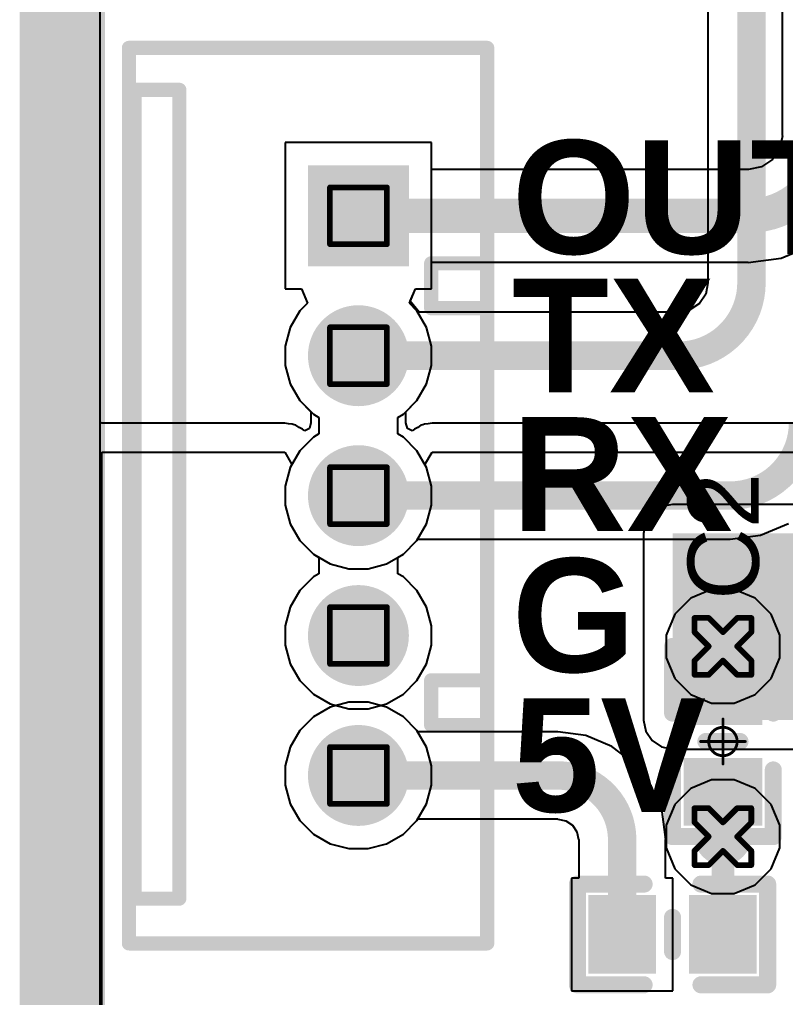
# Model space of a CAD drawing. Header units: inches. Extents: x -0.5 to 14, y -0.2 to 4.7.
# Drawn here: x -0.1492 to 0.1201, y 0.108 to 0.4519 of the extents above; entities that cross this region are included whole.
import ezdxf

# ---------------------------------------------------------------- set-up
doc = ezdxf.new("R2010")
doc.units = ezdxf.units.IN
doc.header["$MEASUREMENT"] = 0
for name, color, linetype in [('Board_outline', 56, 'Continuous'), ('Bottom Layer', 5, 'Continuous'), ('Bottom Overlay', 54, 'Continuous'), ('Bottom Solder', 6, 'Continuous'), ('Drill Drawing', 1, 'Continuous'), ('GND', 16, 'Continuous'), ('Keep-Out Layer', 6, 'Continuous'), ('Mechanical 15', 56, 'Continuous'), ('Multi-Layer', 9, 'Continuous'), ('Pad Holes', 156, 'Continuous'), ('POWER', 76, 'Continuous'), ('Top Layer', 1, 'Continuous'), ('Top Overlay', 2, 'Continuous'), ('Top Paste', 8, 'Continuous'), ('Top Solder', 216, 'Continuous'), ('Via Holes', 16, 'Continuous')]:
    doc.layers.add(name, color=color, linetype=linetype)
doc.styles.add('Arial', font='', dxfattribs={"height": 0.2})
doc.styles.add('Arial_Bold', font='', dxfattribs={"height": 0.2})
doc.styles.get('Arial').set_extended_font_data('Arial')
doc.styles.get('Arial_Bold').set_extended_font_data('Arial', bold=True)

# ---------------------------------------------------------------- blocks, each defined once
blk = doc.blocks.new('ZX_MX1_25_5PZZ_1')
at = {"layer": 'Bottom Layer'}
blk.add_hatch(color=5, dxfattribs=at).paths.add_polyline_path([(-0.11417, 0.01575), (-0.08267, 0.01575), (-0.08267, -0.01575), (-0.11417, -0.01575)])
h = blk.add_hatch(color=5, dxfattribs=at)
edge = h.paths.add_edge_path()
edge.add_arc((-0.04921, 0), 0.01575, 0, 360)
h = blk.add_hatch(color=5, dxfattribs=at)
edge = h.paths.add_edge_path()
edge.add_arc((0.00001, 0), 0.01575, 0, 360)
h = blk.add_hatch(color=5, dxfattribs=at)
edge = h.paths.add_edge_path()
edge.add_arc((0.04921, 0), 0.01575, 0, 360)
h = blk.add_hatch(color=5, dxfattribs=at)
edge = h.paths.add_edge_path()
edge.add_arc((0.09842, 0), 0.01575, 0, 360)
at = {"layer": 'Bottom Solder'}
blk.add_hatch(color=6, dxfattribs=at).paths.add_polyline_path([(-0.11617, 0.01775), (-0.08067, 0.01775), (-0.08067, -0.01775), (-0.11617, -0.01775)])
h = blk.add_hatch(color=6, dxfattribs=at)
edge = h.paths.add_edge_path()
edge.add_arc((-0.04921, 0), 0.01775, 0, 360)
h = blk.add_hatch(color=6, dxfattribs=at)
edge = h.paths.add_edge_path()
edge.add_arc((0.00001, 0), 0.01775, 0, 360)
h = blk.add_hatch(color=6, dxfattribs=at)
edge = h.paths.add_edge_path()
edge.add_arc((0.04921, 0), 0.01775, 0, 360)
h = blk.add_hatch(color=6, dxfattribs=at)
edge = h.paths.add_edge_path()
edge.add_arc((0.09842, 0), 0.01775, 0, 360)
at = {"layer": 'GND'}
blk.add_hatch(color=16, dxfattribs=at).paths.add_polyline_path([(-0.11417, 0.01575), (-0.08267, 0.01575), (-0.08267, -0.01575), (-0.11417, -0.01575)])
h = blk.add_hatch(color=16, dxfattribs=at)
edge = h.paths.add_edge_path()
edge.add_arc((-0.04921, 0), 0.01575, 0, 360)
h = blk.add_hatch(color=16, dxfattribs=at)
edge = h.paths.add_edge_path()
edge.add_arc((0.00001, 0), 0.01575, 0, 360)
h = blk.add_hatch(color=16, dxfattribs=at)
edge = h.paths.add_edge_path()
edge.add_arc((0.04921, 0), 0.01575, 0, 360)
h = blk.add_hatch(color=16, dxfattribs=at)
edge = h.paths.add_edge_path()
edge.add_arc((0.09842, 0), 0.01575, 0, 360)
at = {"layer": 'Multi-Layer'}
blk.add_hatch(color=9, dxfattribs=at).paths.add_polyline_path([(-0.11417, 0.01575), (-0.08267, 0.01575), (-0.08267, -0.01575), (-0.11417, -0.01575)])
h = blk.add_hatch(color=9, dxfattribs=at)
edge = h.paths.add_edge_path()
edge.add_arc((-0.04921, 0), 0.01575, 0, 360)
h = blk.add_hatch(color=9, dxfattribs=at)
edge = h.paths.add_edge_path()
edge.add_arc((0.00001, 0), 0.01575, 0, 360)
h = blk.add_hatch(color=9, dxfattribs=at)
edge = h.paths.add_edge_path()
edge.add_arc((0.04921, 0), 0.01575, 0, 360)
h = blk.add_hatch(color=9, dxfattribs=at)
edge = h.paths.add_edge_path()
edge.add_arc((0.09842, 0), 0.01575, 0, 360)
at = {"layer": 'Pad Holes'}
h = blk.add_hatch(color=7, dxfattribs=at)
edge = h.paths.add_edge_path()
edge.add_arc((-0.09842, 0), 0.00984, 0, 360)
h = blk.add_hatch(color=7, dxfattribs=at)
edge = h.paths.add_edge_path()
edge.add_arc((-0.04921, 0), 0.00984, 0, 360)
h = blk.add_hatch(color=7, dxfattribs=at)
edge = h.paths.add_edge_path()
edge.add_arc((0.00001, 0), 0.00984, 0, 360)
h = blk.add_hatch(color=7, dxfattribs=at)
edge = h.paths.add_edge_path()
edge.add_arc((0.04921, 0), 0.00984, 0, 360)
h = blk.add_hatch(color=7, dxfattribs=at)
edge = h.paths.add_edge_path()
edge.add_arc((0.09842, 0), 0.00984, 0, 360)
at = {"layer": 'POWER'}
blk.add_hatch(color=76, dxfattribs=at).paths.add_polyline_path([(-0.11417, 0.01575), (-0.08267, 0.01575), (-0.08267, -0.01575), (-0.11417, -0.01575)])
h = blk.add_hatch(color=76, dxfattribs=at)
edge = h.paths.add_edge_path()
edge.add_arc((-0.04921, 0), 0.01575, 0, 360)
h = blk.add_hatch(color=76, dxfattribs=at)
edge = h.paths.add_edge_path()
edge.add_arc((0.00001, 0), 0.01575, 0, 360)
h = blk.add_hatch(color=76, dxfattribs=at)
edge = h.paths.add_edge_path()
edge.add_arc((0.04921, 0), 0.01575, 0, 360)
h = blk.add_hatch(color=76, dxfattribs=at)
edge = h.paths.add_edge_path()
edge.add_arc((0.09842, 0), 0.01575, 0, 360)
at = {"layer": 'Top Layer'}
blk.add_hatch(color=1, dxfattribs=at).paths.add_polyline_path([(-0.11417, 0.01575), (-0.08267, 0.01575), (-0.08267, -0.01575), (-0.11417, -0.01575)])
h = blk.add_hatch(color=1, dxfattribs=at)
edge = h.paths.add_edge_path()
edge.add_arc((-0.04921, 0), 0.01575, 0, 360)
h = blk.add_hatch(color=1, dxfattribs=at)
edge = h.paths.add_edge_path()
edge.add_arc((0.00001, 0), 0.01575, 0, 360)
h = blk.add_hatch(color=1, dxfattribs=at)
edge = h.paths.add_edge_path()
edge.add_arc((0.04921, 0), 0.01575, 0, 360)
h = blk.add_hatch(color=1, dxfattribs=at)
edge = h.paths.add_edge_path()
edge.add_arc((0.09842, 0), 0.01575, 0, 360)
at = {"layer": 'Top Solder'}
blk.add_hatch(color=216, dxfattribs=at).paths.add_polyline_path([(-0.11617, 0.01775), (-0.08067, 0.01775), (-0.08067, -0.01775), (-0.11617, -0.01775)])
h = blk.add_hatch(color=216, dxfattribs=at)
edge = h.paths.add_edge_path()
edge.add_arc((-0.04921, 0), 0.01775, 0, 360)
h = blk.add_hatch(color=216, dxfattribs=at)
edge = h.paths.add_edge_path()
edge.add_arc((0.00001, 0), 0.01775, 0, 360)
h = blk.add_hatch(color=216, dxfattribs=at)
edge = h.paths.add_edge_path()
edge.add_arc((0.04921, 0), 0.01775, 0, 360)
h = blk.add_hatch(color=216, dxfattribs=at)
edge = h.paths.add_edge_path()
edge.add_arc((0.09842, 0), 0.01775, 0, 360)
at = {"layer": 'Top Overlay', "const_width": 0.005}
for points in [[(-0.15747, -0.0807), (-0.15747, 0.04528)], [(0.15749, 0.04528), (-0.15747, 0.04528)], [(-0.08169, 0.02559), (-0.08169, 0.04528)], [(-0.06594, 0.04528), (-0.08169, 0.04528)], [(-0.06594, 0.02559), (-0.06594, 0.04528)], [(0.06497, 0.02559), (0.06497, 0.04528)], [(0.08072, 0.04528), (0.06497, 0.04528)], [(0.08072, 0.02559), (0.08072, 0.04528)], [(0.15749, -0.0807), (0.15749, 0.04528)], [(-0.06594, 0.02559), (-0.08169, 0.02559)], [(0.08072, 0.02559), (0.06497, 0.02559)], [(-0.14271, -0.07874), (-0.14271, -0.06299)], [(0.14174, -0.06299), (-0.14271, -0.06299)], [(0.14174, -0.07874), (0.14174, -0.06299)], [(0.15749, -0.0807), (-0.15747, -0.0807)], [(0.14174, -0.07874), (-0.14271, -0.07874)]]:
    blk.add_lwpolyline(points, dxfattribs=at)
at = {"layer": 'Top Overlay', "const_width": 0.0025}
for points in [[(-0.15872, 0.04528, 1), (-0.15622, 0.04528, 1)], [(-0.15872, 0.04528, 1), (-0.15622, 0.04528, 1)], [(-0.08294, 0.04528, 1), (-0.08044, 0.04528, 1)], [(-0.08294, 0.04528, 1), (-0.08044, 0.04528, 1)], [(-0.06719, 0.04528, 1), (-0.06469, 0.04528, 1)], [(-0.06719, 0.04528, 1), (-0.06469, 0.04528, 1)], [(0.06372, 0.04528, 1), (0.06622, 0.04528, 1)], [(0.06372, 0.04528, 1), (0.06622, 0.04528, 1)], [(0.07947, 0.04528, 1), (0.08197, 0.04528, 1)], [(0.07947, 0.04528, 1), (0.08197, 0.04528, 1)], [(0.15624, 0.04528, 1), (0.15874, 0.04528, 1)], [(0.15624, 0.04528, 1), (0.15874, 0.04528, 1)], [(-0.08294, 0.02559, 1), (-0.08044, 0.02559, 1)], [(-0.08294, 0.02559, 1), (-0.08044, 0.02559, 1)], [(-0.06719, 0.02559, 1), (-0.06469, 0.02559, 1)], [(-0.06719, 0.02559, 1), (-0.06469, 0.02559, 1)], [(0.06372, 0.02559, 1), (0.06622, 0.02559, 1)], [(0.06372, 0.02559, 1), (0.06622, 0.02559, 1)], [(0.07947, 0.02559, 1), (0.08197, 0.02559, 1)], [(0.07947, 0.02559, 1), (0.08197, 0.02559, 1)], [(-0.14396, -0.06299, 1), (-0.14146, -0.06299, 1)], [(-0.14396, -0.06299, 1), (-0.14146, -0.06299, 1)], [(0.14049, -0.06299, 1), (0.14299, -0.06299, 1)], [(0.14049, -0.06299, 1), (0.14299, -0.06299, 1)], [(-0.15872, -0.0807, 1), (-0.15622, -0.0807, 1)], [(-0.15872, -0.0807, 1), (-0.15622, -0.0807, 1)], [(-0.14396, -0.07874, 1), (-0.14146, -0.07874, 1)], [(-0.14396, -0.07874, 1), (-0.14146, -0.07874, 1)], [(0.14049, -0.07874, 1), (0.14299, -0.07874, 1)], [(0.14049, -0.07874, 1), (0.14299, -0.07874, 1)], [(0.15624, -0.0807, 1), (0.15874, -0.0807, 1)], [(0.15624, -0.0807, 1), (0.15874, -0.0807, 1)]]:
    blk.add_lwpolyline(points, format="xyb", close=True, dxfattribs=at)
blk = doc.blocks.new('C_0402_L_2')
at = {"layer": 'Top Layer'}
for points in [[(-0.02559, 0.00984), (-0.00984, 0.00984), (-0.00984, -0.00984), (-0.02559, -0.00984)], [(0.00984, 0.00984), (0.02559, 0.00984), (0.02559, -0.00984), (0.00984, -0.00984)]]:
    blk.add_hatch(color=1, dxfattribs=at).paths.add_polyline_path(points)
at = {"layer": 'Top Paste'}
for points in [[(-0.02559, 0.00984), (-0.00984, 0.00984), (-0.00984, -0.00984), (-0.02559, -0.00984)], [(0.00984, 0.00984), (0.02559, 0.00984), (0.02559, -0.00984), (0.00984, -0.00984)]]:
    blk.add_hatch(color=8, dxfattribs=at).paths.add_polyline_path(points)
at = {"layer": 'Top Solder'}
for points in [[(-0.02959, 0.01384), (-0.00584, 0.01384), (-0.00584, -0.01384), (-0.02959, -0.01384)], [(0.00584, 0.01384), (0.02959, 0.01384), (0.02959, -0.01384), (0.00584, -0.01384)]]:
    blk.add_hatch(color=216, dxfattribs=at).paths.add_polyline_path(points)
at = {"layer": 'Top Overlay', "const_width": 0.006}
for points in [[(-0.03346, 0.01771), (-0.01, 0.01772)], [(-0.03346, -0.01771), (-0.03346, 0.01771)], [(0.01, 0.01772), (0.03346, 0.01772)], [(0.03346, -0.01772), (0.03346, 0.01772)], [(0, -0.006), (0, 0.006)], [(-0.03346, -0.01771), (-0.03345, -0.01772)], [(-0.03346, -0.01771), (-0.01, -0.01771)], [(0.01, -0.01771), (0.03346, -0.01771)]]:
    blk.add_lwpolyline(points, dxfattribs=at)
at = {"layer": 'Top Overlay', "const_width": 0.003}
for points in [[(-0.03496, 0.01771, 1), (-0.03196, 0.01771, 1)], [(-0.03496, 0.01771, 1), (-0.03196, 0.01771, 1)], [(-0.0115, 0.01772, 1), (-0.0085, 0.01772, 1)], [(0.0085, 0.01772, 1), (0.0115, 0.01772, 1)], [(0.03196, 0.01772, 1), (0.03496, 0.01772, 1)], [(0.03196, 0.01772, 1), (0.03496, 0.01772, 1)], [(-0.0015, 0.006, 1), (0.0015, 0.006, 1)], [(-0.0015, -0.006, 1), (0.0015, -0.006, 1)], [(-0.03496, -0.01771, 1), (-0.03196, -0.01771, 1)], [(-0.03496, -0.01771, 1), (-0.03196, -0.01771, 1)], [(-0.03496, -0.01771, 1), (-0.03196, -0.01771, 1)], [(-0.03495, -0.01772, 1), (-0.03195, -0.01772, 1)], [(-0.0115, -0.01771, 1), (-0.0085, -0.01771, 1)], [(0.0085, -0.01771, 1), (0.0115, -0.01771, 1)], [(0.03196, -0.01771, 1), (0.03496, -0.01771, 1)], [(0.03196, -0.01772, 1), (0.03496, -0.01772, 1)]]:
    blk.add_lwpolyline(points, format="xyb", close=True, dxfattribs=at)
blk = doc.blocks.new('C_0402_L_46')
at = {"layer": 'Top Layer'}
for points in [[(-0.02559, 0.00984), (-0.00984, 0.00984), (-0.00984, -0.00984), (-0.02559, -0.00984)], [(0.00984, 0.00984), (0.02559, 0.00984), (0.02559, -0.00985), (0.00984, -0.00985)]]:
    blk.add_hatch(color=1, dxfattribs=at).paths.add_polyline_path(points)
at = {"layer": 'Top Paste'}
for points in [[(-0.02559, 0.00984), (-0.00984, 0.00984), (-0.00984, -0.00984), (-0.02559, -0.00984)], [(0.00984, 0.00984), (0.02559, 0.00984), (0.02559, -0.00985), (0.00984, -0.00985)]]:
    blk.add_hatch(color=8, dxfattribs=at).paths.add_polyline_path(points)
at = {"layer": 'Top Solder'}
for points in [[(-0.02959, 0.01384), (-0.00584, 0.01384), (-0.00584, -0.01384), (-0.02959, -0.01384)], [(0.00584, 0.01384), (0.02959, 0.01384), (0.02959, -0.01385), (0.00584, -0.01385)]]:
    blk.add_hatch(color=216, dxfattribs=at).paths.add_polyline_path(points)
at = {"layer": 'Mechanical 15', "const_width": 0.001}
for points in [[(0, -0.00787), (0, 0.00787)], [(0.00787, 0), (-0.00787, 0)]]:
    blk.add_lwpolyline(points, dxfattribs=at)
at = {"layer": 'Mechanical 15'}
for points, const_width in [([(-0.00025, 0.00787, 1), (0.00025, 0.00787, 1)], 0.0005), ([(0.005, 0, 1), (-0.005, 0, 1)], 0.001), ([(-0.00812, 0, 1), (-0.00762, 0, 1)], 0.0005), ([(-0.00525, 0, 1), (-0.00475, 0, 1)], 0.0005), ([(0.00475, 0, 1), (0.00525, 0, 1)], 0.0005), ([(0.00762, 0, 1), (0.00812, 0, 1)], 0.0005), ([(-0.00025, -0.00787, 1), (0.00025, -0.00787, 1)], 0.0005)]:
    blk.add_lwpolyline(points, format="xyb", close=True, dxfattribs=dict(at, const_width=const_width))
at = {"layer": 'Top Overlay', "const_width": 0.006}
for points in [[(-0.01, 0.01771), (-0.03346, 0.01771)], [(-0.03346, -0.01771), (-0.03346, 0.01771)], [(0.03346, 0.01771), (0.01, 0.01771)], [(0.03346, -0.01772), (0.03346, 0.01771)], [(0, -0.006), (0, 0.006)], [(-0.01, -0.01771), (-0.03346, -0.01771)], [(-0.03345, -0.01772), (-0.03346, -0.01771)], [(0.03346, -0.01771), (0.01, -0.01771)]]:
    blk.add_lwpolyline(points, dxfattribs=at)
at = {"layer": 'Top Overlay', "const_width": 0.003}
for points in [[(-0.03496, 0.01771, 1), (-0.03196, 0.01771, 1)], [(-0.03496, 0.01771, 1), (-0.03196, 0.01771, 1)], [(-0.0115, 0.01771, 1), (-0.0085, 0.01771, 1)], [(0.0085, 0.01771, 1), (0.0115, 0.01771, 1)], [(0.03196, 0.01771, 1), (0.03496, 0.01771, 1)], [(0.03196, 0.01771, 1), (0.03496, 0.01771, 1)], [(-0.0015, 0.006, 1), (0.0015, 0.006, 1)], [(-0.0015, -0.006, 1), (0.0015, -0.006, 1)], [(-0.03496, -0.01771, 1), (-0.03196, -0.01771, 1)], [(-0.03496, -0.01771, 1), (-0.03196, -0.01771, 1)], [(-0.03496, -0.01771, 1), (-0.03196, -0.01771, 1)], [(-0.03495, -0.01772, 1), (-0.03195, -0.01772, 1)], [(-0.0115, -0.01771, 1), (-0.0085, -0.01771, 1)], [(0.0085, -0.01771, 1), (0.0115, -0.01771, 1)], [(0.03196, -0.01771, 1), (0.03496, -0.01771, 1)], [(0.03196, -0.01772, 1), (0.03496, -0.01772, 1)]]:
    blk.add_lwpolyline(points, format="xyb", close=True, dxfattribs=at)

msp = doc.modelspace()

# ---------------------------------------------------------------- hatches: boundary and pattern name
at = {"layer": 'Bottom Layer'}
h = msp.add_hatch(color=5, dxfattribs=at)
edge = h.paths.add_edge_path()
edge.add_arc((0.09815, 0.23148), 0.01, 0, 360)
h = msp.add_hatch(color=5, dxfattribs=at)
edge = h.paths.add_edge_path()
edge.add_arc((0.09814, 0.16456), 0.01, 0, 360)
at = {"layer": 'GND'}
h = msp.add_hatch(color=16, dxfattribs=at)
edge = h.paths.add_edge_path()
edge.add_arc((0.09815, 0.23148), 0.01, 0, 360)
h = msp.add_hatch(color=16, dxfattribs=at)
edge = h.paths.add_edge_path()
edge.add_arc((0.09814, 0.16456), 0.01, 0, 360)
at = {"layer": 'POWER'}
h = msp.add_hatch(color=76, dxfattribs=at)
edge = h.paths.add_edge_path()
edge.add_arc((0.09815, 0.23148), 0.01, 0, 360)
h = msp.add_hatch(color=76, dxfattribs=at)
edge = h.paths.add_edge_path()
edge.add_arc((0.09814, 0.16456), 0.01, 0, 360)
at = {"layer": 'Top Layer'}
for points in [[(0.08043, 0.20558), (0.2401, 0.20558), (0.2401, 0.2712), (0.08043, 0.2712)], [(0.10798, 0.18818), (0.0883, 0.18818), (0.0883, 0.16456), (0.10798, 0.16456)]]:
    msp.add_hatch(color=1, dxfattribs=at).paths.add_polyline_path(points)
h = msp.add_hatch(color=1, dxfattribs=at)
edge = h.paths.add_edge_path()
edge.add_arc((0.09815, 0.23148), 0.01, 0, 360)
h = msp.add_hatch(color=1, dxfattribs=at)
edge = h.paths.add_edge_path()
edge.add_arc((0.09814, 0.16456), 0.01, 0, 360)
at = {"layer": 'Via Holes'}
h = msp.add_hatch(color=7, dxfattribs=at)
edge = h.paths.add_edge_path()
edge.add_arc((0.09815, 0.23148), 0.005, 0, 360)
h = msp.add_hatch(color=7, dxfattribs=at)
edge = h.paths.add_edge_path()
edge.add_arc((0.09814, 0.16456), 0.005, 0, 360)

# ---------------------------------------------------------------- linework, layer by layer
at = {"layer": 'Board_outline', "const_width": 0.03}
for points in [[(-0.13421, -0.08202), (-0.13421, 1.68018)], [(-0.13421, -0.08202), (-0.13421, 1.68018)], [(-0.13421, -0.08202), (-0.13421, 1.68018)], [(-0.13421, -0.08302), (-0.13421, 1.67918)]]:
    msp.add_lwpolyline(points, dxfattribs=at)
at = {"layer": 'Bottom Layer'}
for p, q in [((-0.12087, -0.08112), (-0.12087, 1.68018)), ((0.0929, 0.77829), (0.0929, 0.35936)), ((-0.0043, 0.40867), (-0.05579, 0.40867)), ((-0.05579, 0.40867), (-0.05579, 0.35718)), ((-0.0043, 0.35718), (-0.0043, 0.40867)), ((0.09289, 0.35936), (0.0921, 0.3554)), ((0.0929, 0.35936), (0.09289, 0.35936)), ((-0.05579, 0.35718), (-0.05006, 0.35718)), ((-0.05006, 0.35718), (-0.04799, 0.35218)), ((-0.01179, 0.3529), (-0.00995, 0.35718)), ((-0.00995, 0.35718), (-0.0043, 0.35718)), ((0.0921, 0.3554), (0.08986, 0.35204)), ((-0.04799, 0.35218), (-0.05065, 0.34952)), ((-0.00873, 0.34901), (-0.01179, 0.3529)), ((0.08986, 0.35204), (0.08651, 0.3498)), ((-0.05065, 0.34952), (-0.05404, 0.34365)), ((0.08255, 0.34901), (-0.00873, 0.34901)), ((0.08651, 0.3498), (0.08255, 0.34901)), ((0.08255, 0.34901), (0.08255, 0.34901)), ((-0.05404, 0.34365), (-0.05579, 0.3371)), ((-0.05579, 0.3371), (-0.05579, 0.33032)), ((-0.05579, 0.33032), (-0.05404, 0.32377)), ((-0.05404, 0.32377), (-0.05065, 0.3179)), ((-0.05065, 0.3179), (-0.04585, 0.31311)), ((-0.04585, 0.31311), (-0.04392, 0.31199)), ((-0.04392, 0.31199), (-0.04392, 0.30622)), ((-0.04392, 0.30622), (-0.04585, 0.3051)), ((-0.04585, 0.3051), (-0.05065, 0.3003)), ((-0.05065, 0.3003), (-0.05404, 0.29443)), ((-0.05404, 0.29443), (-0.05579, 0.28788)), ((-0.05579, 0.28788), (-0.05579, 0.28111)), ((-0.05579, 0.28111), (-0.05404, 0.27456)), ((-0.05404, 0.27456), (-0.05065, 0.26869)), ((0.11133, 0.27055), (0.12121, 0.27464)), ((-0.05065, 0.26869), (-0.04585, 0.26389)), ((-0.01423, 0.26389), (-0.00944, 0.26869)), ((-0.00944, 0.26869), (-0.00914, 0.26921)), ((-0.00914, 0.26921), (0.10073, 0.26921)), ((0.10073, 0.26915), (0.11133, 0.27055)), ((0.10073, 0.26921), (0.10073, 0.26915)), ((-0.04585, 0.26389), (-0.03998, 0.2605)), ((-0.02011, 0.2605), (-0.01423, 0.26389)), ((-0.03998, 0.2605), (-0.03343, 0.25875)), ((-0.03343, 0.25875), (-0.02665, 0.25875)), ((-0.02665, 0.25875), (-0.02011, 0.2605)), ((0.09417, 0.25148), (0.08682, 0.24843)), ((0.10212, 0.25148), (0.09417, 0.25148)), ((0.10947, 0.24843), (0.10212, 0.25148)), ((0.08682, 0.24843), (0.08119, 0.24281)), ((0.1151, 0.24281), (0.10947, 0.24843)), ((0.08119, 0.24281), (0.07815, 0.23546)), ((0.11815, 0.23546), (0.1151, 0.24281)), ((0.07815, 0.23546), (0.07815, 0.2275)), ((0.11815, 0.2275), (0.11815, 0.23546)), ((0.07815, 0.2275), (0.08119, 0.22015)), ((0.1151, 0.22015), (0.11815, 0.2275)), ((0.08119, 0.22015), (0.08682, 0.21452)), ((0.10947, 0.21452), (0.1151, 0.22015)), ((0.08682, 0.21452), (0.09417, 0.21148)), ((0.10212, 0.21148), (0.10947, 0.21452)), ((-0.03998, 0.21007), (-0.04585, 0.20668)), ((-0.03343, 0.21183), (-0.03998, 0.21007)), ((-0.02665, 0.21183), (-0.03343, 0.21183)), ((-0.02011, 0.21007), (-0.02665, 0.21183)), ((-0.01423, 0.20668), (-0.02011, 0.21007)), ((0.09417, 0.21148), (0.10212, 0.21148)), ((-0.04585, 0.20668), (-0.05065, 0.20189)), ((-0.00944, 0.20189), (-0.01423, 0.20668)), ((-0.05065, 0.20189), (-0.05404, 0.19602)), ((-0.00605, 0.19602), (-0.00944, 0.20189)), ((-0.05404, 0.19602), (-0.05579, 0.18947)), ((-0.0043, 0.18947), (-0.00605, 0.19602)), ((-0.05579, 0.18947), (-0.05579, 0.18269)), ((-0.0043, 0.18269), (-0.0043, 0.18947)), ((-0.05579, 0.18269), (-0.05404, 0.17614)), ((-0.00605, 0.17614), (-0.0043, 0.18269)), ((-0.05404, 0.17614), (-0.05065, 0.17027)), ((-0.00944, 0.17027), (-0.00605, 0.17614)), ((-0.05065, 0.17027), (-0.04585, 0.16547)), ((-0.01423, 0.16547), (-0.00944, 0.17027)), ((-0.04585, 0.16547), (-0.03998, 0.16208)), ((-0.02011, 0.16208), (-0.01423, 0.16547)), ((-0.03998, 0.16208), (-0.03343, 0.16033)), ((-0.02665, 0.16033), (-0.02011, 0.16208)), ((-0.03343, 0.16033), (-0.02665, 0.16033))]:
    msp.add_line(p, q, dxfattribs=at)
at = {"layer": 'Bottom Layer', "const_width": 0.01}
for points in [[(0.10819, 0.35936), (0.10819, 0.77829)], [(-0.03004, 0.33371), (0.08255, 0.33371)], [(-0.03004, 0.28451), (0.10073, 0.28451)]]:
    msp.add_lwpolyline(points, dxfattribs=at)
for points in [[(0.10819, 0.35936, -0.414214), (0.08255, 0.33371)], [(0.12634, 0.31011, -0.414214), (0.10073, 0.28451)]]:
    msp.add_lwpolyline(points, format="xyb", dxfattribs=at)
at = {"layer": 'Bottom Layer', "const_width": 0.005}
for points in [[(0.10569, 0.35936, 1), (0.11069, 0.35936, 1)], [(0.10569, 0.35936, 1), (0.11069, 0.35936, 1)], [(-0.03254, 0.33371, 1), (-0.02754, 0.33371, 1)], [(0.08005, 0.33371, 1), (0.08505, 0.33371, 1)], [(0.08005, 0.33371, 1), (0.08505, 0.33371, 1)], [(-0.03254, 0.28451, 1), (-0.02754, 0.28451, 1)], [(0.09823, 0.28451, 1), (0.10323, 0.28451, 1)], [(0.09823, 0.28451, 1), (0.10323, 0.28451, 1)]]:
    msp.add_lwpolyline(points, format="xyb", close=True, dxfattribs=at)
at = {"layer": 'Bottom Overlay', "const_width": 0.03}
msp.add_lwpolyline([(-0.13421, -0.08202), (-0.13421, 1.68018)], dxfattribs=at)
at = {"layer": 'Drill Drawing', "const_width": 0.002}
for points in [[(-0.04004, 0.39292), (-0.02004, 0.39292)], [(-0.04004, 0.37292), (-0.04004, 0.39292)], [(-0.02004, 0.37292), (-0.02004, 0.39292)], [(-0.04004, 0.37292), (-0.02004, 0.37292)], [(-0.04004, 0.34371), (-0.02004, 0.34371)], [(-0.04004, 0.32371), (-0.04004, 0.34371)], [(-0.02004, 0.32371), (-0.02004, 0.34371)], [(-0.04004, 0.32371), (-0.02004, 0.32371)], [(-0.04004, 0.2945), (-0.02004, 0.2945)], [(-0.04004, 0.27449), (-0.04004, 0.2945)], [(-0.02004, 0.27449), (-0.02004, 0.2945)], [(-0.04004, 0.27449), (-0.02004, 0.27449)], [(-0.04004, 0.24529), (-0.02004, 0.24529)], [(-0.04004, 0.22529), (-0.04004, 0.24529)], [(-0.02004, 0.22529), (-0.02004, 0.24529)], [(0.08815, 0.23648), (0.08815, 0.24148)], [(0.08815, 0.24148), (0.09315, 0.24148)], [(0.09315, 0.24148), (0.09815, 0.23648)], [(0.09815, 0.23648), (0.10315, 0.24148)], [(0.10315, 0.24148), (0.10815, 0.24148)], [(0.10815, 0.23648), (0.10815, 0.24148)], [(0.08815, 0.23648), (0.09315, 0.23148)], [(0.10315, 0.23148), (0.10815, 0.23648)], [(0.08815, 0.22648), (0.09315, 0.23148)], [(0.10315, 0.23148), (0.10815, 0.22648)], [(0.08815, 0.22148), (0.08815, 0.22648)], [(0.09315, 0.22148), (0.09815, 0.22648)], [(0.09815, 0.22648), (0.10315, 0.22148)], [(0.10815, 0.22148), (0.10815, 0.22648)], [(-0.04004, 0.22529), (-0.02004, 0.22529)], [(0.08815, 0.22148), (0.09315, 0.22148)], [(0.10315, 0.22148), (0.10815, 0.22148)], [(-0.04004, 0.19608), (-0.02004, 0.19608)], [(-0.04004, 0.17608), (-0.04004, 0.19608)], [(-0.02004, 0.17608), (-0.02004, 0.19608)], [(-0.04004, 0.17608), (-0.02004, 0.17608)], [(0.08814, 0.16956), (0.08814, 0.17456)], [(0.08814, 0.17456), (0.09314, 0.17456)], [(0.09314, 0.17456), (0.09814, 0.16956)], [(0.09814, 0.16956), (0.10314, 0.17456)], [(0.10314, 0.17456), (0.10814, 0.17456)], [(0.10814, 0.16956), (0.10814, 0.17456)], [(0.08814, 0.16956), (0.09314, 0.16456)], [(0.10314, 0.16456), (0.10814, 0.16956)], [(0.08814, 0.15956), (0.09314, 0.16456)], [(0.10314, 0.16456), (0.10814, 0.15956)], [(0.08814, 0.15456), (0.08814, 0.15956)], [(0.09314, 0.15456), (0.09814, 0.15956)], [(0.09814, 0.15956), (0.10314, 0.15456)], [(0.10814, 0.15456), (0.10814, 0.15956)], [(0.08814, 0.15456), (0.09314, 0.15456)], [(0.10314, 0.15456), (0.10814, 0.15456)]]:
    msp.add_lwpolyline(points, dxfattribs=at)
at = {"layer": 'Drill Drawing', "const_width": 0.001}
for points in [[(-0.04054, 0.39292, 1), (-0.03954, 0.39292, 1)], [(-0.04054, 0.39292, 1), (-0.03954, 0.39292, 1)], [(-0.02054, 0.39292, 1), (-0.01954, 0.39292, 1)], [(-0.02054, 0.39292, 1), (-0.01954, 0.39292, 1)], [(-0.04054, 0.37292, 1), (-0.03954, 0.37292, 1)], [(-0.04054, 0.37292, 1), (-0.03954, 0.37292, 1)], [(-0.02054, 0.37292, 1), (-0.01954, 0.37292, 1)], [(-0.02054, 0.37292, 1), (-0.01954, 0.37292, 1)], [(-0.04054, 0.34371, 1), (-0.03954, 0.34371, 1)], [(-0.04054, 0.34371, 1), (-0.03954, 0.34371, 1)], [(-0.02054, 0.34371, 1), (-0.01954, 0.34371, 1)], [(-0.02054, 0.34371, 1), (-0.01954, 0.34371, 1)], [(-0.04054, 0.32371, 1), (-0.03954, 0.32371, 1)], [(-0.04054, 0.32371, 1), (-0.03954, 0.32371, 1)], [(-0.02054, 0.32371, 1), (-0.01954, 0.32371, 1)], [(-0.02054, 0.32371, 1), (-0.01954, 0.32371, 1)], [(-0.04054, 0.2945, 1), (-0.03954, 0.2945, 1)], [(-0.04054, 0.2945, 1), (-0.03954, 0.2945, 1)], [(-0.02054, 0.2945, 1), (-0.01954, 0.2945, 1)], [(-0.02054, 0.2945, 1), (-0.01954, 0.2945, 1)], [(-0.04054, 0.27449, 1), (-0.03954, 0.27449, 1)], [(-0.04054, 0.27449, 1), (-0.03954, 0.27449, 1)], [(-0.02054, 0.27449, 1), (-0.01954, 0.27449, 1)], [(-0.02054, 0.27449, 1), (-0.01954, 0.27449, 1)], [(-0.04054, 0.24529, 1), (-0.03954, 0.24529, 1)], [(-0.04054, 0.24529, 1), (-0.03954, 0.24529, 1)], [(-0.02054, 0.24529, 1), (-0.01954, 0.24529, 1)], [(-0.02054, 0.24529, 1), (-0.01954, 0.24529, 1)], [(0.08765, 0.24148, 1), (0.08865, 0.24148, 1)], [(0.08765, 0.24148, 1), (0.08865, 0.24148, 1)], [(0.09265, 0.24148, 1), (0.09365, 0.24148, 1)], [(0.09265, 0.24148, 1), (0.09365, 0.24148, 1)], [(0.10265, 0.24148, 1), (0.10365, 0.24148, 1)], [(0.10265, 0.24148, 1), (0.10365, 0.24148, 1)], [(0.10765, 0.24148, 1), (0.10865, 0.24148, 1)], [(0.10765, 0.24148, 1), (0.10865, 0.24148, 1)], [(0.08765, 0.23648, 1), (0.08865, 0.23648, 1)], [(0.08765, 0.23648, 1), (0.08865, 0.23648, 1)], [(0.09765, 0.23648, 1), (0.09865, 0.23648, 1)], [(0.09765, 0.23648, 1), (0.09865, 0.23648, 1)], [(0.10765, 0.23648, 1), (0.10865, 0.23648, 1)], [(0.10765, 0.23648, 1), (0.10865, 0.23648, 1)], [(0.09265, 0.23148, 1), (0.09365, 0.23148, 1)], [(0.09265, 0.23148, 1), (0.09365, 0.23148, 1)], [(0.10265, 0.23148, 1), (0.10365, 0.23148, 1)], [(0.10265, 0.23148, 1), (0.10365, 0.23148, 1)], [(0.08765, 0.22648, 1), (0.08865, 0.22648, 1)], [(0.08765, 0.22648, 1), (0.08865, 0.22648, 1)], [(0.09765, 0.22648, 1), (0.09865, 0.22648, 1)], [(0.09765, 0.22648, 1), (0.09865, 0.22648, 1)], [(0.10765, 0.22648, 1), (0.10865, 0.22648, 1)], [(0.10765, 0.22648, 1), (0.10865, 0.22648, 1)], [(-0.04054, 0.22529, 1), (-0.03954, 0.22529, 1)], [(-0.04054, 0.22529, 1), (-0.03954, 0.22529, 1)], [(-0.02054, 0.22529, 1), (-0.01954, 0.22529, 1)], [(-0.02054, 0.22529, 1), (-0.01954, 0.22529, 1)], [(0.08765, 0.22148, 1), (0.08865, 0.22148, 1)], [(0.08765, 0.22148, 1), (0.08865, 0.22148, 1)], [(0.09265, 0.22148, 1), (0.09365, 0.22148, 1)], [(0.09265, 0.22148, 1), (0.09365, 0.22148, 1)], [(0.10265, 0.22148, 1), (0.10365, 0.22148, 1)], [(0.10265, 0.22148, 1), (0.10365, 0.22148, 1)], [(0.10765, 0.22148, 1), (0.10865, 0.22148, 1)], [(0.10765, 0.22148, 1), (0.10865, 0.22148, 1)], [(-0.04054, 0.19608, 1), (-0.03954, 0.19608, 1)], [(-0.04054, 0.19608, 1), (-0.03954, 0.19608, 1)], [(-0.02054, 0.19608, 1), (-0.01954, 0.19608, 1)], [(-0.02054, 0.19608, 1), (-0.01954, 0.19608, 1)], [(-0.04054, 0.17608, 1), (-0.03954, 0.17608, 1)], [(-0.04054, 0.17608, 1), (-0.03954, 0.17608, 1)], [(-0.02054, 0.17608, 1), (-0.01954, 0.17608, 1)], [(-0.02054, 0.17608, 1), (-0.01954, 0.17608, 1)], [(0.08764, 0.17456, 1), (0.08864, 0.17456, 1)], [(0.08764, 0.17456, 1), (0.08864, 0.17456, 1)], [(0.09264, 0.17456, 1), (0.09364, 0.17456, 1)], [(0.09264, 0.17456, 1), (0.09364, 0.17456, 1)], [(0.10264, 0.17456, 1), (0.10364, 0.17456, 1)], [(0.10264, 0.17456, 1), (0.10364, 0.17456, 1)], [(0.10764, 0.17456, 1), (0.10864, 0.17456, 1)], [(0.10764, 0.17456, 1), (0.10864, 0.17456, 1)], [(0.08764, 0.16956, 1), (0.08864, 0.16956, 1)], [(0.08764, 0.16956, 1), (0.08864, 0.16956, 1)], [(0.09764, 0.16956, 1), (0.09864, 0.16956, 1)], [(0.09764, 0.16956, 1), (0.09864, 0.16956, 1)], [(0.10764, 0.16956, 1), (0.10864, 0.16956, 1)], [(0.10764, 0.16956, 1), (0.10864, 0.16956, 1)], [(0.09264, 0.16456, 1), (0.09364, 0.16456, 1)], [(0.09264, 0.16456, 1), (0.09364, 0.16456, 1)], [(0.10264, 0.16456, 1), (0.10364, 0.16456, 1)], [(0.10264, 0.16456, 1), (0.10364, 0.16456, 1)], [(0.08764, 0.15956, 1), (0.08864, 0.15956, 1)], [(0.08764, 0.15956, 1), (0.08864, 0.15956, 1)], [(0.09764, 0.15956, 1), (0.09864, 0.15956, 1)], [(0.09764, 0.15956, 1), (0.09864, 0.15956, 1)], [(0.10764, 0.15956, 1), (0.10864, 0.15956, 1)], [(0.10764, 0.15956, 1), (0.10864, 0.15956, 1)], [(0.08764, 0.15456, 1), (0.08864, 0.15456, 1)], [(0.08764, 0.15456, 1), (0.08864, 0.15456, 1)], [(0.09264, 0.15456, 1), (0.09364, 0.15456, 1)], [(0.09264, 0.15456, 1), (0.09364, 0.15456, 1)], [(0.10264, 0.15456, 1), (0.10364, 0.15456, 1)], [(0.10264, 0.15456, 1), (0.10364, 0.15456, 1)], [(0.10764, 0.15456, 1), (0.10864, 0.15456, 1)], [(0.10764, 0.15456, 1), (0.10864, 0.15456, 1)]]:
    msp.add_lwpolyline(points, format="xyb", close=True, dxfattribs=at)
at = {"layer": 'GND'}
for p, q in [((-0.12087, -0.08112), (-0.12087, 1.68018)), ((-0.0043, 0.40867), (-0.05579, 0.40867)), ((-0.05579, 0.40867), (-0.05579, 0.35718)), ((-0.0043, 0.35718), (-0.0043, 0.40867)), ((-0.05579, 0.35718), (-0.05006, 0.35718)), ((-0.05006, 0.35718), (-0.04799, 0.35218)), ((-0.0121, 0.35218), (-0.01002, 0.35718)), ((-0.01002, 0.35718), (-0.0043, 0.35718)), ((-0.04799, 0.35218), (-0.05065, 0.34952)), ((-0.00944, 0.34952), (-0.0121, 0.35218)), ((-0.05065, 0.34952), (-0.05404, 0.34365)), ((-0.00605, 0.34365), (-0.00944, 0.34952)), ((-0.05404, 0.34365), (-0.05579, 0.3371)), ((-0.0043, 0.3371), (-0.00605, 0.34365)), ((-0.05579, 0.3371), (-0.05579, 0.33032)), ((-0.0043, 0.33032), (-0.0043, 0.3371)), ((-0.05579, 0.33032), (-0.05404, 0.32377)), ((-0.00605, 0.32377), (-0.0043, 0.33032)), ((-0.05404, 0.32377), (-0.05065, 0.3179)), ((-0.00944, 0.3179), (-0.00605, 0.32377)), ((-0.05065, 0.3179), (-0.04585, 0.31311)), ((-0.01423, 0.31311), (-0.00944, 0.3179)), ((-0.04585, 0.31311), (-0.04392, 0.31199)), ((-0.01617, 0.31199), (-0.01423, 0.31311)), ((-0.04392, 0.31199), (-0.04392, 0.30622)), ((-0.01617, 0.30622), (-0.01617, 0.31199)), ((-0.04392, 0.30622), (-0.04585, 0.3051)), ((-0.01423, 0.3051), (-0.01617, 0.30622)), ((-0.04585, 0.3051), (-0.05065, 0.3003)), ((-0.00944, 0.3003), (-0.01423, 0.3051)), ((-0.05065, 0.3003), (-0.05404, 0.29443)), ((-0.00605, 0.29443), (-0.00944, 0.3003)), ((-0.05404, 0.29443), (-0.05579, 0.28788)), ((-0.0043, 0.28788), (-0.00605, 0.29443)), ((-0.05579, 0.28788), (-0.05579, 0.28111)), ((-0.0043, 0.28111), (-0.0043, 0.28788)), ((-0.05579, 0.28111), (-0.05404, 0.27456)), ((-0.00605, 0.27456), (-0.0043, 0.28111)), ((-0.05404, 0.27456), (-0.05065, 0.26869)), ((-0.00944, 0.26869), (-0.00605, 0.27456)), ((-0.05065, 0.26869), (-0.04585, 0.26389)), ((-0.01423, 0.26389), (-0.00944, 0.26869)), ((-0.04585, 0.26389), (-0.03998, 0.2605)), ((-0.02011, 0.2605), (-0.01423, 0.26389)), ((-0.03998, 0.2605), (-0.03343, 0.25875)), ((-0.03343, 0.25875), (-0.02665, 0.25875)), ((-0.02665, 0.25875), (-0.02011, 0.2605)), ((0.09417, 0.25148), (0.08682, 0.24843)), ((0.10212, 0.25148), (0.09417, 0.25148)), ((0.10947, 0.24843), (0.10212, 0.25148)), ((0.08682, 0.24843), (0.08119, 0.24281)), ((0.1151, 0.24281), (0.10947, 0.24843)), ((0.08119, 0.24281), (0.07815, 0.23546)), ((0.11815, 0.23546), (0.1151, 0.24281)), ((0.07815, 0.23546), (0.07815, 0.2275)), ((0.11815, 0.2275), (0.11815, 0.23546)), ((0.07815, 0.2275), (0.08119, 0.22015)), ((0.1151, 0.22015), (0.11815, 0.2275)), ((0.08119, 0.22015), (0.08682, 0.21452)), ((0.10947, 0.21452), (0.1151, 0.22015)), ((0.08682, 0.21452), (0.09417, 0.21148)), ((0.10212, 0.21148), (0.10947, 0.21452)), ((-0.03998, 0.21007), (-0.04585, 0.20668)), ((-0.03343, 0.21183), (-0.03998, 0.21007)), ((-0.02665, 0.21183), (-0.03343, 0.21183)), ((-0.02011, 0.21007), (-0.02665, 0.21183)), ((-0.01423, 0.20668), (-0.02011, 0.21007)), ((0.09417, 0.21148), (0.10212, 0.21148)), ((-0.04585, 0.20668), (-0.05065, 0.20189)), ((-0.00944, 0.20189), (-0.01423, 0.20668)), ((-0.05065, 0.20189), (-0.05404, 0.19602)), ((-0.00605, 0.19602), (-0.00944, 0.20189)), ((-0.05404, 0.19602), (-0.05579, 0.18947)), ((-0.0043, 0.18947), (-0.00605, 0.19602)), ((-0.05579, 0.18947), (-0.05579, 0.18269)), ((-0.0043, 0.18269), (-0.0043, 0.18947)), ((-0.05579, 0.18269), (-0.05404, 0.17614)), ((-0.00605, 0.17614), (-0.0043, 0.18269)), ((-0.05404, 0.17614), (-0.05065, 0.17027)), ((-0.00944, 0.17027), (-0.00605, 0.17614)), ((-0.05065, 0.17027), (-0.04585, 0.16547)), ((-0.01423, 0.16547), (-0.00944, 0.17027)), ((-0.04585, 0.16547), (-0.03998, 0.16208)), ((-0.02011, 0.16208), (-0.01423, 0.16547)), ((-0.03998, 0.16208), (-0.03343, 0.16033)), ((-0.02665, 0.16033), (-0.02011, 0.16208)), ((-0.03343, 0.16033), (-0.02665, 0.16033))]:
    msp.add_line(p, q, dxfattribs=at)
at = {"layer": 'Keep-Out Layer', "const_width": 0.00616}
msp.add_lwpolyline([(-0.13421, -0.08202), (-0.13421, 1.68018)], dxfattribs=at)
msp.add_lwpolyline([(-0.13421, -0.08202), (-0.13421, 1.68018)], dxfattribs=at)
at = {"layer": 'POWER'}
for p, q in [((-0.12087, 0.31049), (-0.12087, 1.68018)), ((-0.0043, 0.40867), (-0.05579, 0.40867)), ((-0.05579, 0.40867), (-0.05579, 0.35718)), ((-0.0043, 0.35718), (-0.0043, 0.40867)), ((-0.05579, 0.35718), (-0.05006, 0.35718)), ((-0.05006, 0.35718), (-0.04799, 0.35218)), ((-0.0121, 0.35218), (-0.01002, 0.35718)), ((-0.01002, 0.35718), (-0.0043, 0.35718)), ((-0.04799, 0.35218), (-0.05065, 0.34952)), ((-0.00944, 0.34952), (-0.0121, 0.35218)), ((-0.05065, 0.34952), (-0.05404, 0.34365)), ((-0.00605, 0.34365), (-0.00944, 0.34952)), ((-0.05404, 0.34365), (-0.05579, 0.3371)), ((-0.0043, 0.3371), (-0.00605, 0.34365)), ((-0.05579, 0.3371), (-0.05579, 0.33032)), ((-0.0043, 0.33032), (-0.0043, 0.3371)), ((-0.05579, 0.33032), (-0.05404, 0.32377)), ((-0.00605, 0.32377), (-0.0043, 0.33032)), ((-0.05404, 0.32377), (-0.05065, 0.3179)), ((-0.00944, 0.3179), (-0.00605, 0.32377)), ((-0.05065, 0.3179), (-0.04677, 0.31403)), ((-0.01331, 0.31403), (-0.00944, 0.3179)), ((-0.04677, 0.31403), (-0.04672, 0.31011)), ((-0.01337, 0.31011), (-0.01331, 0.31403)), ((-0.1203, 0.31001), (-0.12087, 0.31049)), ((-0.05593, 0.31001), (-0.1203, 0.31001)), ((-0.05462, 0.30975), (-0.05593, 0.31001)), ((-0.05329, 0.30966), (-0.05462, 0.30975)), ((-0.05269, 0.30937), (-0.05329, 0.30966)), ((-0.04672, 0.31011), (-0.04728, 0.30816)), ((-0.01281, 0.30816), (-0.01337, 0.31011)), ((-0.0068, 0.30966), (-0.0074, 0.30937)), ((-0.00547, 0.30975), (-0.0068, 0.30966)), ((-0.00416, 0.31001), (-0.00547, 0.30975)), ((0.2751, 0.31001), (-0.00416, 0.31001)), ((-0.05203, 0.30923), (-0.05269, 0.30937)), ((-0.05092, 0.30849), (-0.05203, 0.30923)), ((-0.04972, 0.3079), (-0.05092, 0.30849)), ((-0.04892, 0.30732), (-0.04972, 0.3079)), ((-0.04728, 0.30816), (-0.04892, 0.30732)), ((-0.01117, 0.30732), (-0.01281, 0.30816)), ((-0.01036, 0.3079), (-0.01117, 0.30732)), ((-0.00917, 0.30849), (-0.01036, 0.3079)), ((-0.00806, 0.30923), (-0.00917, 0.30849)), ((-0.0074, 0.30937), (-0.00806, 0.30923)), ((-0.1203, -0.08414), (-0.1203, 0.29981)), ((-0.1203, 0.29981), (-0.05593, 0.29981)), ((-0.05593, 0.29981), (-0.05343, 0.29548)), ((-0.00666, 0.29548), (-0.00416, 0.29981)), ((-0.00416, 0.29981), (0.28529, 0.29981)), ((-0.05404, 0.29443), (-0.05579, 0.28788)), ((-0.05343, 0.29548), (-0.05404, 0.29443)), ((-0.00605, 0.29443), (-0.00666, 0.29548)), ((-0.0043, 0.28788), (-0.00605, 0.29443)), ((-0.05579, 0.28788), (-0.05579, 0.28111)), ((-0.0043, 0.28111), (-0.0043, 0.28788)), ((-0.05579, 0.28111), (-0.05404, 0.27456)), ((-0.00605, 0.27456), (-0.0043, 0.28111)), ((-0.05404, 0.27456), (-0.05065, 0.26869)), ((-0.00944, 0.26869), (-0.00605, 0.27456)), ((-0.05065, 0.26869), (-0.04585, 0.26389)), ((-0.01423, 0.26389), (-0.00944, 0.26869)), ((-0.04585, 0.26389), (-0.04393, 0.26278)), ((-0.04393, 0.26278), (-0.04393, 0.257)), ((-0.01616, 0.26278), (-0.01423, 0.26389)), ((-0.01616, 0.257), (-0.01616, 0.26278)), ((-0.04585, 0.25589), (-0.05065, 0.2511)), ((-0.04393, 0.257), (-0.04585, 0.25589)), ((-0.01423, 0.25589), (-0.01616, 0.257)), ((-0.00944, 0.2511), (-0.01423, 0.25589)), ((-0.05065, 0.2511), (-0.05404, 0.24523)), ((-0.00605, 0.24523), (-0.00944, 0.2511)), ((-0.05404, 0.24523), (-0.05579, 0.23868)), ((-0.0043, 0.23868), (-0.00605, 0.24523)), ((-0.05579, 0.23868), (-0.05579, 0.2319)), ((-0.0043, 0.2319), (-0.0043, 0.23868)), ((-0.05579, 0.2319), (-0.05404, 0.22535)), ((-0.00605, 0.22535), (-0.0043, 0.2319)), ((-0.05404, 0.22535), (-0.05065, 0.21948)), ((-0.00944, 0.21948), (-0.00605, 0.22535)), ((-0.05065, 0.21948), (-0.04585, 0.21468)), ((-0.01423, 0.21468), (-0.00944, 0.21948)), ((-0.04585, 0.21468), (-0.03998, 0.21129)), ((-0.02011, 0.21129), (-0.01423, 0.21468)), ((-0.03998, 0.21129), (-0.03343, 0.20954)), ((-0.02665, 0.20954), (-0.02011, 0.21129)), ((-0.03343, 0.20954), (-0.02665, 0.20954)), ((0.09416, 0.18456), (0.08681, 0.18151)), ((0.10212, 0.18456), (0.09416, 0.18456)), ((0.10947, 0.18151), (0.10212, 0.18456)), ((0.08681, 0.18151), (0.08119, 0.17589)), ((0.1151, 0.17589), (0.10947, 0.18151)), ((0.08119, 0.17589), (0.07814, 0.16854)), ((0.11814, 0.16854), (0.1151, 0.17589)), ((0.07814, 0.16854), (0.07814, 0.16058)), ((0.11814, 0.16058), (0.11814, 0.16854)), ((0.07814, 0.16058), (0.08119, 0.15323)), ((0.1151, 0.15323), (0.11814, 0.16058)), ((0.08119, 0.15323), (0.08681, 0.1476)), ((0.10947, 0.1476), (0.1151, 0.15323)), ((0.08681, 0.1476), (0.09416, 0.14456)), ((0.09416, 0.14456), (0.10212, 0.14456)), ((0.10212, 0.14456), (0.10947, 0.1476))]:
    msp.add_line(p, q, dxfattribs=at)
at = {"layer": 'Top Layer'}
for p, q in [((-0.12087, -0.08112), (-0.12087, 1.68018)), ((0.11904, 0.66536), (0.11904, 0.41119)), ((0.11906, 0.41108), (0.11817, 0.4066)), ((0.11904, 0.41119), (0.11906, 0.41108)), ((-0.0043, 0.40867), (-0.05579, 0.40867)), ((-0.05579, 0.40867), (-0.05579, 0.35718)), ((-0.0043, 0.39924), (-0.0043, 0.40867)), ((0.11817, 0.4066), (0.11557, 0.40271)), ((0.11557, 0.40271), (0.11167, 0.40011)), ((0.10708, 0.39924), (-0.0043, 0.39924)), ((0.10719, 0.39921), (0.10708, 0.39924)), ((0.11167, 0.40011), (0.10719, 0.39921)), ((0.11864, 0.36806), (0.12941, 0.37252)), ((0.10708, 0.36654), (0.11864, 0.36806)), ((-0.0043, 0.35718), (-0.0043, 0.36661)), ((-0.0043, 0.36661), (0.10708, 0.36661)), ((0.10708, 0.36661), (0.10708, 0.36654)), ((-0.05579, 0.35718), (-0.05006, 0.35718)), ((-0.05006, 0.35718), (-0.04799, 0.35218)), ((-0.0121, 0.35218), (-0.01002, 0.35718)), ((-0.01002, 0.35718), (-0.0043, 0.35718)), ((-0.04799, 0.35218), (-0.05065, 0.34952)), ((-0.00944, 0.34952), (-0.0121, 0.35218)), ((-0.05065, 0.34952), (-0.05404, 0.34365)), ((-0.00605, 0.34365), (-0.00944, 0.34952)), ((-0.05404, 0.34365), (-0.05579, 0.3371)), ((-0.0043, 0.3371), (-0.00605, 0.34365)), ((-0.05579, 0.3371), (-0.05579, 0.33032)), ((-0.0043, 0.33032), (-0.0043, 0.3371)), ((-0.05579, 0.33032), (-0.05404, 0.32377)), ((-0.00605, 0.32377), (-0.0043, 0.33032)), ((-0.05404, 0.32377), (-0.05065, 0.3179)), ((-0.00944, 0.3179), (-0.00605, 0.32377)), ((-0.05065, 0.3179), (-0.04585, 0.31311)), ((-0.01423, 0.31311), (-0.00944, 0.3179)), ((-0.04585, 0.31311), (-0.04392, 0.31199)), ((-0.01617, 0.31199), (-0.01423, 0.31311)), ((-0.04392, 0.31199), (-0.04392, 0.30622)), ((-0.01617, 0.30622), (-0.01617, 0.31199)), ((-0.04392, 0.30622), (-0.04585, 0.3051)), ((-0.01423, 0.3051), (-0.01617, 0.30622)), ((-0.04585, 0.3051), (-0.05065, 0.3003)), ((-0.00944, 0.3003), (-0.01423, 0.3051)), ((-0.05065, 0.3003), (-0.05404, 0.29443)), ((-0.00605, 0.29443), (-0.00944, 0.3003)), ((-0.05404, 0.29443), (-0.05579, 0.28788)), ((-0.0043, 0.28788), (-0.00605, 0.29443)), ((-0.05579, 0.28788), (-0.05579, 0.28111)), ((-0.0043, 0.28111), (-0.0043, 0.28788)), ((-0.05579, 0.28111), (-0.05404, 0.27456)), ((-0.00605, 0.27456), (-0.0043, 0.28111)), ((0.07653, 0.28062), (0.07322, 0.27841)), ((0.08043, 0.2814), (0.07653, 0.28062)), ((0.2401, 0.2814), (0.08043, 0.2814)), ((0.07322, 0.27841), (0.07101, 0.2751)), ((-0.05404, 0.27456), (-0.05065, 0.26869)), ((-0.00944, 0.26869), (-0.00605, 0.27456)), ((0.07101, 0.2751), (0.07023, 0.2712)), ((-0.05065, 0.26869), (-0.04585, 0.26389)), ((-0.01423, 0.26389), (-0.00944, 0.26869)), ((0.07023, 0.2712), (0.07023, 0.20558)), ((-0.04585, 0.26389), (-0.03998, 0.2605)), ((-0.02011, 0.2605), (-0.01423, 0.26389)), ((-0.03998, 0.2605), (-0.03343, 0.25875)), ((-0.03343, 0.25875), (-0.02665, 0.25875)), ((-0.02665, 0.25875), (-0.02011, 0.2605)), ((-0.03998, 0.21007), (-0.04585, 0.20668)), ((-0.03343, 0.21183), (-0.03998, 0.21007)), ((-0.02665, 0.21183), (-0.03343, 0.21183)), ((-0.02011, 0.21007), (-0.02665, 0.21183)), ((-0.01423, 0.20668), (-0.02011, 0.21007)), ((-0.04585, 0.20668), (-0.05065, 0.20189)), ((-0.00944, 0.20189), (-0.01423, 0.20668)), ((0.07023, 0.20558), (0.07101, 0.20168)), ((-0.05065, 0.20189), (-0.05404, 0.19602)), ((-0.00914, 0.20137), (-0.00944, 0.20189)), ((0.04014, 0.20137), (-0.00914, 0.20137)), ((0.04995, 0.20011), (0.04014, 0.2014)), ((0.04014, 0.2014), (0.04014, 0.20137)), ((0.05909, 0.19632), (0.04995, 0.20011)), ((0.07101, 0.20168), (0.07322, 0.19837)), ((0.06694, 0.1903), (0.05909, 0.19632)), ((0.07322, 0.19837), (0.07653, 0.19616)), ((0.07653, 0.19616), (0.08043, 0.19538)), ((-0.05404, 0.19602), (-0.05579, 0.18947)), ((0.08043, 0.19538), (0.12495, 0.19538)), ((-0.05579, 0.18947), (-0.05579, 0.18269)), ((0.07296, 0.18245), (0.06694, 0.1903)), ((-0.05579, 0.18269), (-0.05404, 0.17614)), ((0.07675, 0.17331), (0.07296, 0.18245)), ((-0.05404, 0.17614), (-0.05065, 0.17027)), ((0.07804, 0.1635), (0.07675, 0.17331)), ((-0.05065, 0.17027), (-0.04585, 0.16547)), ((-0.01423, 0.16547), (-0.00944, 0.17027)), ((-0.00944, 0.17027), (-0.00914, 0.17078)), ((-0.00914, 0.17078), (0.04014, 0.17078)), ((0.04014, 0.17078), (0.04014, 0.17072)), ((0.04014, 0.17072), (0.0429, 0.17017)), ((0.0429, 0.17017), (0.04524, 0.1686)), ((0.04524, 0.1686), (0.04681, 0.16626)), ((-0.04585, 0.16547), (-0.03998, 0.16208)), ((-0.02011, 0.16208), (-0.01423, 0.16547)), ((0.04681, 0.16626), (0.04735, 0.1635)), ((-0.03998, 0.16208), (-0.03343, 0.16033)), ((-0.02665, 0.16033), (-0.02011, 0.16208)), ((0.04735, 0.1635), (0.04742, 0.1635)), ((0.04742, 0.1635), (0.04742, 0.14999)), ((0.07801, 0.14999), (0.07801, 0.1635)), ((0.07801, 0.1635), (0.07804, 0.1635)), ((-0.03343, 0.16033), (-0.02665, 0.16033)), ((0.04742, 0.14999), (0.04484, 0.14999)), ((0.04484, 0.14999), (0.04484, 0.11031)), ((0.08059, 0.14999), (0.07801, 0.14999)), ((0.08059, 0.11031), (0.08059, 0.14999)), ((0.04484, 0.11031), (0.08059, 0.11031))]:
    msp.add_line(p, q, dxfattribs=at)
for points, const_width in [([(0.13535, 0.41119, -0.414214), (0.10708, 0.38292)], 0.012), ([(0.04014, 0.18608, -0.414214), (0.06272, 0.1635)], 0.01)]:
    msp.add_lwpolyline(points, format="xyb", dxfattribs=dict(at, const_width=const_width))
for points, const_width in [([(-0.03004, 0.38292), (0.10708, 0.38292)], 0.012), ([(-0.03004, 0.18608), (0.04014, 0.18608)], 0.01), ([(0.09814, 0.13015), (0.09814, 0.16456)], 0.008), ([(0.06272, 0.13015), (0.06272, 0.1635)], 0.01), ([(0.09814, 0.13015), (0.09815, 0.13015)], 0.008)]:
    msp.add_lwpolyline(points, dxfattribs=dict(at, const_width=const_width))
for points, const_width in [([(-0.03304, 0.38292, 1), (-0.02704, 0.38292, 1)], 0.006), ([(0.10408, 0.38292, 1), (0.11008, 0.38292, 1)], 0.006), ([(0.10408, 0.38292, 1), (0.11008, 0.38292, 1)], 0.006), ([(-0.03254, 0.18608, 1), (-0.02754, 0.18608, 1)], 0.005), ([(0.03764, 0.18608, 1), (0.04264, 0.18608, 1)], 0.005), ([(0.03764, 0.18608, 1), (0.04264, 0.18608, 1)], 0.005), ([(0.09614, 0.16456, 1), (0.10014, 0.16456, 1)], 0.004), ([(0.06022, 0.1635, 1), (0.06522, 0.1635, 1)], 0.005), ([(0.06022, 0.1635, 1), (0.06522, 0.1635, 1)], 0.005), ([(0.06022, 0.13015, 1), (0.06522, 0.13015, 1)], 0.005), ([(0.09614, 0.13015, 1), (0.10014, 0.13015, 1)], 0.004), ([(0.09614, 0.13015, 1), (0.10014, 0.13015, 1)], 0.004), ([(0.09615, 0.13015, 1), (0.10015, 0.13015, 1)], 0.004)]:
    msp.add_lwpolyline(points, format="xyb", close=True, dxfattribs=dict(at, const_width=const_width))
at = {"layer": 'Top Overlay', "const_width": 0.03}
msp.add_lwpolyline([(-0.13421, -0.08302), (-0.13421, 1.67918)], dxfattribs=at)

# ---------------------------------------------------------------- block references
at = {"rotation": 270}
for name, p in [('ZX_MX1_25_5PZZ_1', (-0.03004, 0.2845)), ('C_0402_L_46', (0.09815, 0.19802))]:
    msp.add_blockref(name, p, dxfattribs=at)
msp.add_blockref('C_0402_L_2', (0.08043, 0.13015))

# ---------------------------------------------------------------- texts
at = {"layer": 'Top Overlay'}
for s, height, rotation, style, p in [('OUT', 0.04, 360, 'Arial_Bold', (0.02392, 0.3695)), ('TX', 0.04, 360, 'Arial_Bold', (0.02392, 0.3208)), ('RX', 0.04, 360, 'Arial_Bold', (0.02392, 0.2721)), ('C2', 0.025, 90, 'Arial', (0.11076, 0.24782)), ('G', 0.04, 360, 'Arial_Bold', (0.02392, 0.22244)), ('5V', 0.04, 360, 'Arial_Bold', (0.02392, 0.17326))]:
    msp.add_text(s, height=height, rotation=rotation, dxfattribs=dict(at, style=style)).set_placement(p)

doc.saveas('drawing.dxf')
